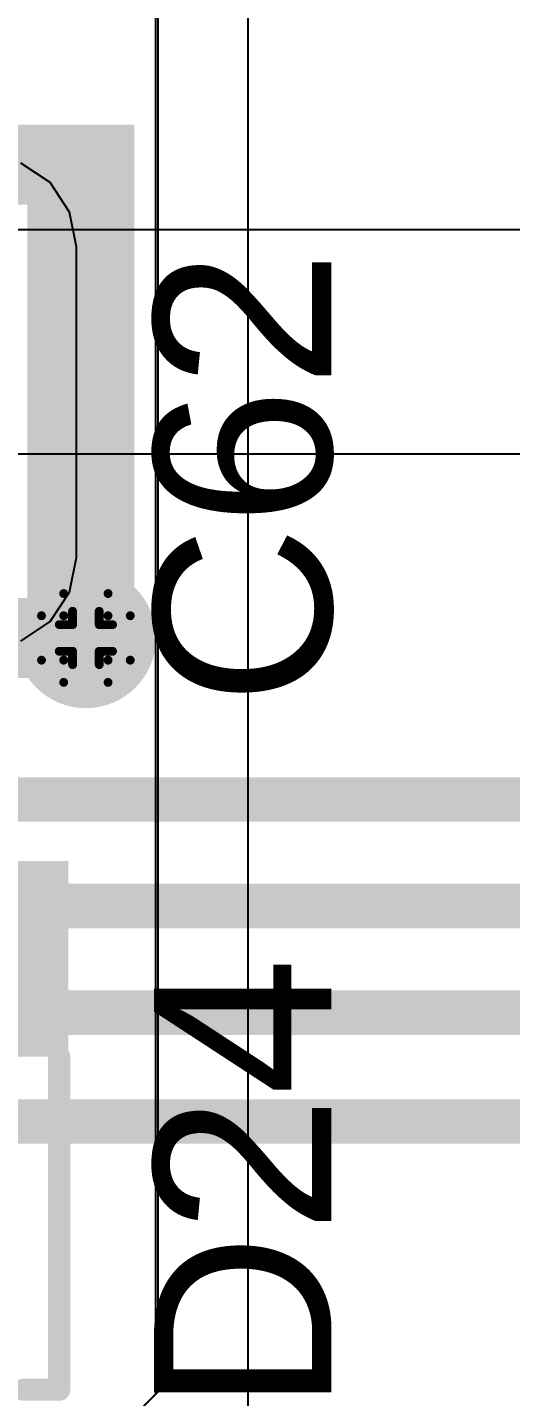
# Model space of a CAD drawing. Header units: inches. Extents: x -3 to 5259, y -3 to 5282.
# Drawn here: x 76.87 to 79.64, y 72.65 to 80.48 of the extents above; entities that cross this region are included whole.
import ezdxf

# ---------------------------------------------------------------- set-up
doc = ezdxf.new("R2010")
doc.units = ezdxf.units.IN
for name, color, linetype in [('Bottom Layer', 5, 'Continuous'), ('Bottom Solder', 6, 'Continuous'), ('Drill Drawing', 1, 'Continuous'), ('Layer 1', 16, 'Continuous'), ('Layer 2', 76, 'Continuous'), ('Top Layer', 1, 'Continuous'), ('Top Overlay', 2, 'Continuous'), ('Top Paste', 8, 'Continuous'), ('Top Solder', 216, 'Continuous'), ('Via Holes', 16, 'Continuous')]:
    doc.layers.add(name, color=color, linetype=linetype)
doc.styles.add('Arial', font='', dxfattribs={"height": 0.2})
doc.styles.get('Arial').set_extended_font_data('Arial')

# ---------------------------------------------------------------- blocks, each defined once
blk = doc.blocks.new('SOD323F_196')
at = {"layer": 'Top Layer'}
for points in [[(-1.35, 0.3), (-0.75, 0.3), (-0.75, -0.3), (-1.35, -0.3)], [(0.75, 0.3), (1.35, 0.3), (1.35, -0.3), (0.75, -0.3)]]:
    blk.add_hatch(color=1, dxfattribs=at).paths.add_polyline_path(points)
at = {"layer": 'Top Overlay'}
for points in [[(0.9884, 0.3805), (2.1082, 0.3805), (2.1082, 0.7869), (0.9884, 0.7869)], [(1.4214, -0.4064), (2.1072, -0.4064), (2.1072, 0.4572), (1.4214, 0.4572)], [(0.9884, -0.7879), (2.1082, -0.7879), (2.1082, -0.3815), (0.9884, -0.3815)]]:
    blk.add_hatch(color=2, dxfattribs=at).paths.add_polyline_path(points)
at = {"layer": 'Top Paste'}
for points in [[(-1.35, 0.3), (-0.75, 0.3), (-0.75, -0.3), (-1.35, -0.3)], [(0.75, 0.3), (1.35, 0.3), (1.35, -0.3), (0.75, -0.3)]]:
    blk.add_hatch(color=8, dxfattribs=at).paths.add_polyline_path(points)
at = {"layer": 'Top Solder'}
for points in [[(-1.4516, 0.4016), (-0.6484, 0.4016), (-0.6484, -0.4016), (-1.4516, -0.4016)], [(0.6484, 0.4016), (1.4516, 0.4016), (1.4516, -0.4016), (0.6484, -0.4016)]]:
    blk.add_hatch(color=216, dxfattribs=at).paths.add_polyline_path(points)
at = {"layer": 'Top Overlay'}
for points in [[(-0.9144, 0.7366, 0.127, 0.127, 0), (0.9884, 0.7366, 0.127, 0.127, 0)], [(-0.9144, 0.7366, 0.127, 0.127, 0), (-0.9144, 0.5334, 0.127, 0.127, 0)], [(-0.9144, -0.5334, 0.127, 0.127, 0), (-0.9144, -0.7366, 0.127, 0.127, 0)], [(-0.9144, -0.7366, 0.127, 0.127, 0), (0.9884, -0.7366, 0.127, 0.127, 0)]]:
    blk.add_lwpolyline(points, format="xyseb", dxfattribs=at)
for points in [[(-0.9461, 0.7366, 0.0635, 0.0635, 1), (-0.8827, 0.7366, 0.0635, 0.0635, 1)], [(-0.9461, 0.7366, 0.0635, 0.0635, 1), (-0.8827, 0.7366, 0.0635, 0.0635, 1)], [(0.9567, 0.7366, 0.0635, 0.0635, 1), (1.0202, 0.7366, 0.0635, 0.0635, 1)], [(-0.9461, 0.5334, 0.0635, 0.0635, 1), (-0.8827, 0.5334, 0.0635, 0.0635, 1)], [(-0.9461, -0.5334, 0.0635, 0.0635, 1), (-0.8827, -0.5334, 0.0635, 0.0635, 1)], [(-0.9461, -0.7366, 0.0635, 0.0635, 1), (-0.8827, -0.7366, 0.0635, 0.0635, 1)], [(-0.9461, -0.7366, 0.0635, 0.0635, 1), (-0.8827, -0.7366, 0.0635, 0.0635, 1)], [(0.9567, -0.7366, 0.0635, 0.0635, 1), (1.0202, -0.7366, 0.0635, 0.0635, 1)]]:
    blk.add_lwpolyline(points, format="xyseb", close=True, dxfattribs=at)

msp = doc.modelspace()

# ---------------------------------------------------------------- hatches: boundary and pattern name
at = {"layer": 'Bottom Layer'}
h = msp.add_hatch(color=5, dxfattribs=at)
edge = h.paths.add_edge_path()
edge.add_arc((77.2071, 76.9899), 0.3, 0, 360)
at = {"layer": 'Bottom Solder'}
h = msp.add_hatch(color=6, dxfattribs=at)
edge = h.paths.add_edge_path()
edge.add_arc((77.2071, 76.9899), 0.4016, 0, 360)
at = {"layer": 'Layer 1'}
h = msp.add_hatch(color=16, dxfattribs=at)
edge = h.paths.add_edge_path()
edge.add_arc((77.2071, 76.9899), 0.3, 0, 360)
at = {"layer": 'Layer 2'}
h = msp.add_hatch(color=76, dxfattribs=at)
edge = h.paths.add_edge_path()
edge.add_arc((77.2071, 76.9899), 0.3, 0, 360)
at = {"layer": 'Top Layer'}
for points in [[(77.3239, 79.9254), (73.6671, 79.9254), (73.6671, 79.4682), (77.3239, 79.4682)], [(77.4845, 79.9254), (76.872, 79.9254), (76.872, 76.7613), (77.4845, 76.7613)], [(74.399, 76.7613), (77.3239, 76.7613), (77.3239, 77.2185), (74.399, 77.2185)]]:
    msp.add_hatch(color=1, dxfattribs=at).paths.add_polyline_path(points)
h = msp.add_hatch(color=1, dxfattribs=at)
edge = h.paths.add_edge_path()
edge.add_arc((77.2071, 76.9899), 0.3, 0, 360)
at = {"layer": 'Top Solder'}
h = msp.add_hatch(color=216, dxfattribs=at)
edge = h.paths.add_edge_path()
edge.add_arc((77.2071, 76.9899), 0.4016, 0, 360)
at = {"layer": 'Via Holes'}
h = msp.add_hatch(color=7, dxfattribs=at)
edge = h.paths.add_edge_path()
edge.add_arc((77.2071, 76.9899), 0.15, 0, 360)

# ---------------------------------------------------------------- linework, layer by layer
at = {"layer": 'Bottom Layer'}
msp.add_line((110.8536, 79.3242), (48.1076, 79.3242), dxfattribs=at)
at = {"layer": 'Drill Drawing'}
for points in [[(77.0801, 77.1169, 0.0508, 0.0508, 0), (77.0801, 77.2439, 0.0508, 0.0508, 0)], [(77.0801, 77.2439, 0.0508, 0.0508, 0), (77.3341, 77.2439, 0.0508, 0.0508, 0)], [(77.3341, 77.1169, 0.0508, 0.0508, 0), (77.3341, 77.2439, 0.0508, 0.0508, 0)], [(76.9531, 76.8629, 0.0508, 0.0508, 0), (76.9531, 77.1169, 0.0508, 0.0508, 0)], [(76.9531, 77.1169, 0.0508, 0.0508, 0), (77.0801, 77.1169, 0.0508, 0.0508, 0)], [(77.1309, 77.0661, 0.0508, 0.0508, 0), (77.1309, 77.1423, 0.0508, 0.0508, 0)], [(77.1309, 77.1423, 0.0508, 0.0508, 0), (77.2833, 77.1423, 0.0508, 0.0508, 0)], [(77.2833, 77.0661, 0.0508, 0.0508, 0), (77.2833, 77.1423, 0.0508, 0.0508, 0)], [(77.3341, 77.1169, 0.0508, 0.0508, 0), (77.4611, 77.1169, 0.0508, 0.0508, 0)], [(77.4611, 76.8629, 0.0508, 0.0508, 0), (77.4611, 77.1169, 0.0508, 0.0508, 0)], [(77.0547, 76.9137, 0.0508, 0.0508, 0), (77.0547, 77.0661, 0.0508, 0.0508, 0)], [(77.0547, 77.0661, 0.0508, 0.0508, 0), (77.1309, 77.0661, 0.0508, 0.0508, 0)], [(77.2833, 77.0661, 0.0508, 0.0508, 0), (77.3595, 77.0661, 0.0508, 0.0508, 0)], [(77.3595, 76.9137, 0.0508, 0.0508, 0), (77.3595, 77.0661, 0.0508, 0.0508, 0)], [(76.9531, 76.8629, 0.0508, 0.0508, 0), (77.0801, 76.8629, 0.0508, 0.0508, 0)], [(77.0547, 76.9137, 0.0508, 0.0508, 0), (77.1309, 76.9137, 0.0508, 0.0508, 0)], [(77.0801, 76.7359, 0.0508, 0.0508, 0), (77.0801, 76.8629, 0.0508, 0.0508, 0)], [(77.1309, 76.8375, 0.0508, 0.0508, 0), (77.1309, 76.9137, 0.0508, 0.0508, 0)], [(77.2833, 76.9137, 0.0508, 0.0508, 0), (77.3595, 76.9137, 0.0508, 0.0508, 0)], [(77.2833, 76.8375, 0.0508, 0.0508, 0), (77.2833, 76.9137, 0.0508, 0.0508, 0)], [(77.3341, 76.8629, 0.0508, 0.0508, 0), (77.4611, 76.8629, 0.0508, 0.0508, 0)], [(77.3341, 76.7359, 0.0508, 0.0508, 0), (77.3341, 76.8629, 0.0508, 0.0508, 0)], [(77.1309, 76.8375, 0.0508, 0.0508, 0), (77.2833, 76.8375, 0.0508, 0.0508, 0)], [(77.0801, 76.7359, 0.0508, 0.0508, 0), (77.3341, 76.7359, 0.0508, 0.0508, 0)]]:
    msp.add_lwpolyline(points, format="xyseb", dxfattribs=at)
for points in [[(77.0674, 77.2439, 0.0254, 0.0254, 1), (77.0928, 77.2439, 0.0254, 0.0254, 1)], [(77.0674, 77.2439, 0.0254, 0.0254, 1), (77.0928, 77.2439, 0.0254, 0.0254, 1)], [(77.3214, 77.2439, 0.0254, 0.0254, 1), (77.3468, 77.2439, 0.0254, 0.0254, 1)], [(77.3214, 77.2439, 0.0254, 0.0254, 1), (77.3468, 77.2439, 0.0254, 0.0254, 1)], [(76.9404, 77.1169, 0.0254, 0.0254, 1), (76.9658, 77.1169, 0.0254, 0.0254, 1)], [(76.9404, 77.1169, 0.0254, 0.0254, 1), (76.9658, 77.1169, 0.0254, 0.0254, 1)], [(77.0674, 77.1169, 0.0254, 0.0254, 1), (77.0928, 77.1169, 0.0254, 0.0254, 1)], [(77.0674, 77.1169, 0.0254, 0.0254, 1), (77.0928, 77.1169, 0.0254, 0.0254, 1)], [(77.1182, 77.1423, 0.0254, 0.0254, 1), (77.1436, 77.1423, 0.0254, 0.0254, 1)], [(77.1182, 77.1423, 0.0254, 0.0254, 1), (77.1436, 77.1423, 0.0254, 0.0254, 1)], [(77.2706, 77.1423, 0.0254, 0.0254, 1), (77.296, 77.1423, 0.0254, 0.0254, 1)], [(77.2706, 77.1423, 0.0254, 0.0254, 1), (77.296, 77.1423, 0.0254, 0.0254, 1)], [(77.3214, 77.1169, 0.0254, 0.0254, 1), (77.3468, 77.1169, 0.0254, 0.0254, 1)], [(77.3214, 77.1169, 0.0254, 0.0254, 1), (77.3468, 77.1169, 0.0254, 0.0254, 1)], [(77.4484, 77.1169, 0.0254, 0.0254, 1), (77.4738, 77.1169, 0.0254, 0.0254, 1)], [(77.4484, 77.1169, 0.0254, 0.0254, 1), (77.4738, 77.1169, 0.0254, 0.0254, 1)], [(77.042, 77.0661, 0.0254, 0.0254, 1), (77.0674, 77.0661, 0.0254, 0.0254, 1)], [(77.042, 77.0661, 0.0254, 0.0254, 1), (77.0674, 77.0661, 0.0254, 0.0254, 1)], [(77.1182, 77.0661, 0.0254, 0.0254, 1), (77.1436, 77.0661, 0.0254, 0.0254, 1)], [(77.1182, 77.0661, 0.0254, 0.0254, 1), (77.1436, 77.0661, 0.0254, 0.0254, 1)], [(77.2706, 77.0661, 0.0254, 0.0254, 1), (77.296, 77.0661, 0.0254, 0.0254, 1)], [(77.2706, 77.0661, 0.0254, 0.0254, 1), (77.296, 77.0661, 0.0254, 0.0254, 1)], [(77.3468, 77.0661, 0.0254, 0.0254, 1), (77.3722, 77.0661, 0.0254, 0.0254, 1)], [(77.3468, 77.0661, 0.0254, 0.0254, 1), (77.3722, 77.0661, 0.0254, 0.0254, 1)], [(76.9404, 76.8629, 0.0254, 0.0254, 1), (76.9658, 76.8629, 0.0254, 0.0254, 1)], [(76.9404, 76.8629, 0.0254, 0.0254, 1), (76.9658, 76.8629, 0.0254, 0.0254, 1)], [(77.042, 76.9137, 0.0254, 0.0254, 1), (77.0674, 76.9137, 0.0254, 0.0254, 1)], [(77.042, 76.9137, 0.0254, 0.0254, 1), (77.0674, 76.9137, 0.0254, 0.0254, 1)], [(77.0674, 76.8629, 0.0254, 0.0254, 1), (77.0928, 76.8629, 0.0254, 0.0254, 1)], [(77.0674, 76.8629, 0.0254, 0.0254, 1), (77.0928, 76.8629, 0.0254, 0.0254, 1)], [(77.1182, 76.9137, 0.0254, 0.0254, 1), (77.1436, 76.9137, 0.0254, 0.0254, 1)], [(77.1182, 76.9137, 0.0254, 0.0254, 1), (77.1436, 76.9137, 0.0254, 0.0254, 1)], [(77.2706, 76.9137, 0.0254, 0.0254, 1), (77.296, 76.9137, 0.0254, 0.0254, 1)], [(77.2706, 76.9137, 0.0254, 0.0254, 1), (77.296, 76.9137, 0.0254, 0.0254, 1)], [(77.3214, 76.8629, 0.0254, 0.0254, 1), (77.3468, 76.8629, 0.0254, 0.0254, 1)], [(77.3214, 76.8629, 0.0254, 0.0254, 1), (77.3468, 76.8629, 0.0254, 0.0254, 1)], [(77.3468, 76.9137, 0.0254, 0.0254, 1), (77.3722, 76.9137, 0.0254, 0.0254, 1)], [(77.3468, 76.9137, 0.0254, 0.0254, 1), (77.3722, 76.9137, 0.0254, 0.0254, 1)], [(77.4484, 76.8629, 0.0254, 0.0254, 1), (77.4738, 76.8629, 0.0254, 0.0254, 1)], [(77.4484, 76.8629, 0.0254, 0.0254, 1), (77.4738, 76.8629, 0.0254, 0.0254, 1)], [(77.1182, 76.8375, 0.0254, 0.0254, 1), (77.1436, 76.8375, 0.0254, 0.0254, 1)], [(77.1182, 76.8375, 0.0254, 0.0254, 1), (77.1436, 76.8375, 0.0254, 0.0254, 1)], [(77.2706, 76.8375, 0.0254, 0.0254, 1), (77.296, 76.8375, 0.0254, 0.0254, 1)], [(77.2706, 76.8375, 0.0254, 0.0254, 1), (77.296, 76.8375, 0.0254, 0.0254, 1)], [(77.0674, 76.7359, 0.0254, 0.0254, 1), (77.0928, 76.7359, 0.0254, 0.0254, 1)], [(77.0674, 76.7359, 0.0254, 0.0254, 1), (77.0928, 76.7359, 0.0254, 0.0254, 1)], [(77.3214, 76.7359, 0.0254, 0.0254, 1), (77.3468, 76.7359, 0.0254, 0.0254, 1)], [(77.3214, 76.7359, 0.0254, 0.0254, 1), (77.3468, 76.7359, 0.0254, 0.0254, 1)]]:
    msp.add_lwpolyline(points, format="xyseb", close=True, dxfattribs=at)
at = {"layer": 'Layer 2'}
msp.add_line((100.4764, 78.0401), (65.4673, 78.0401), dxfattribs=at)
for points in [[(8.4058, 76.0667, 0.254, 0.254, 0), (100.4821, 76.0667, 0.254, 0.254, 0)], [(10.2848, 75.4571, 0.254, 0.254, 0), (88.3298, 75.4571, 0.254, 0.254, 0)], [(10.6368, 74.8475, 0.254, 0.254, 0), (111.3628, 74.8475, 0.254, 0.254, 0)], [(23.4284, 74.2247, 0.254, 0.254, 0), (94.0114, 74.2247, 0.254, 0.254, 0)]]:
    msp.add_lwpolyline(points, format="xyseb", dxfattribs=at)
at = {"layer": 'Top Layer'}
for p, q in [((77.6058, 83.7832), (77.6058, 72.7369)), ((77.6183, 81.8967), (77.6183, 72.6782)), ((78.1362, 72.4637), (78.1362, 81.8967)), ((77.0018, 79.5931), (76.8338, 79.7054)), ((77.0018, 79.5931), (76.8338, 79.7054)), ((77.1141, 79.4251), (77.0018, 79.5931)), ((77.1141, 79.4251), (77.0018, 79.5931)), ((77.1535, 79.2269), (77.1141, 79.4251)), ((77.1535, 79.2269), (77.1141, 79.4251)), ((77.1535, 77.4499), (77.1535, 79.2269)), ((77.1535, 77.4499), (77.1535, 79.2269)), ((77.1141, 77.2517), (77.1535, 77.4499)), ((77.1141, 77.2517), (77.1535, 77.4499)), ((77.0018, 77.0836), (77.1141, 77.2517)), ((77.0018, 77.0836), (77.1141, 77.2517)), ((76.8338, 76.9713), (77.0018, 77.0836)), ((76.8338, 76.9713), (77.0018, 77.0836)), ((77.6058, 72.7369), (77.6058, 72.6657)), ((77.6183, 72.6782), (77.1968, 72.2567)), ((77.6058, 72.6657), (77.1968, 72.2567))]:
    msp.add_line(p, q, dxfattribs=at)

# ---------------------------------------------------------------- block references
at = {"rotation": 90}
msp.add_blockref('SOD323F_196', (76.318, 73.6066), dxfattribs=at)

# ---------------------------------------------------------------- texts
at = {"layer": 'Top Overlay', "style": 'Arial'}
for s, p in [('C62', (78.6128, 76.6054)), ('D24', (78.6128, 72.5598))]:
    msp.add_text(s, height=1.016, rotation=90, dxfattribs=at).set_placement(p)

doc.saveas('drawing.dxf')
